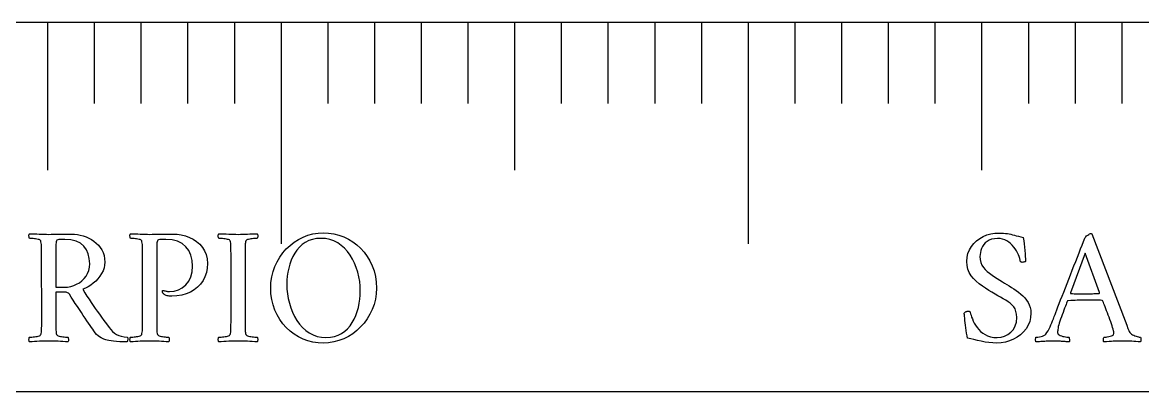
# Model space of a CAD drawing. Header units: millimetres. Extents: x 0 to 542, y 0 to 12.
# Drawn here: x 338.09 to 374.21, y 0 to 11.9 of the extents above; entities that cross this region are included whole.
import ezdxf

# ---------------------------------------------------------------- set-up
doc = ezdxf.new("R2010")
doc.units = ezdxf.units.MM
for name, color, linetype in [('CUT_OUTER', 1, 'Continuous'), ('ENGRAVE', 7, 'Continuous'), ('ENGRAVE_FINE', 8, 'Continuous'), ('TEXT', 5, 'Continuous')]:
    doc.layers.add(name, color=color, linetype=linetype)

msp = doc.modelspace()

# ---------------------------------------------------------------- linework, layer by layer
at = {"layer": 'CUT_OUTER'}
msp.add_lwpolyline([(0, 0), (542.2389, 0), (542.2389, 11.9), (0, 11.9)], close=True, dxfattribs=at)
at = {"layer": 'ENGRAVE'}
for points in [[(338.8993, 11.9), (338.8993, 7.14)], [(346.4304, 11.9), (346.4304, 4.76)], [(353.9615, 11.9), (353.9615, 7.14)], [(361.4926, 11.9), (361.4926, 4.76)], [(369.0237, 11.9), (369.0237, 7.14)]]:
    msp.add_lwpolyline(points, dxfattribs=at)
at = {"layer": 'ENGRAVE_FINE'}
for points in [[(340.4055, 11.9), (340.4055, 9.282)], [(341.9117, 11.9), (341.9117, 9.282)], [(343.418, 11.9), (343.418, 9.282)], [(344.9242, 11.9), (344.9242, 9.282)], [(347.9366, 11.9), (347.9366, 9.282)], [(349.4428, 11.9), (349.4428, 9.282)], [(350.9491, 11.9), (350.9491, 9.282)], [(352.4553, 11.9), (352.4553, 9.282)], [(355.4677, 11.9), (355.4677, 9.282)], [(356.9739, 11.9), (356.9739, 9.282)], [(358.4802, 11.9), (358.4802, 9.282)], [(359.9864, 11.9), (359.9864, 9.282)], [(362.9988, 11.9), (362.9988, 9.282)], [(364.505, 11.9), (364.505, 9.282)], [(366.0113, 11.9), (366.0113, 9.282)], [(367.5175, 11.9), (367.5175, 9.282)], [(370.5299, 11.9), (370.5299, 9.282)], [(372.0361, 11.9), (372.0361, 9.282)], [(373.5423, 11.9), (373.5423, 9.282)]]:
    msp.add_lwpolyline(points, dxfattribs=at)
at = {"layer": 'TEXT'}
for points in [[(339.6839, 5.0794), (339.7733, 5.0757), (339.864, 5.0646), (339.956, 5.0461), (340.0494, 5.0203), (340.1416, 4.9873), (340.2301, 4.9477), (340.3149, 4.9014), (340.396, 4.8483), (340.4714, 4.7883), (340.5391, 4.7213), (340.5991, 4.6473), (340.6513, 4.5661), (340.6936, 4.478), (340.7238, 4.3828), (340.742, 4.2805), (340.748, 4.1711), (340.7415, 4.0778), (340.7218, 3.9857), (340.6891, 3.895), (340.6432, 3.8057), (340.5871, 3.7197), (340.5237, 3.6391), (340.4528, 3.5639), (340.3745, 3.494), (340.2917, 3.4315), (340.2073, 3.3784), (340.1211, 3.3348), (340.0333, 3.3005), (340.1025, 3.1873), (340.1703, 3.0788), (340.2368, 2.975), (340.302, 2.876), (340.3671, 2.7794), (340.4336, 2.6832), (340.5015, 2.5873), (340.5707, 2.4917), (340.6426, 2.3938), (340.7185, 2.2908), (340.7984, 2.1829), (340.8824, 2.0698), (340.94, 1.9993), (340.9999, 1.9382), (341.0623, 1.8864), (341.1269, 1.8441), (341.198, 1.8102), (341.2794, 1.7837), (341.3713, 1.7645), (341.4735, 1.7528), (341.4823, 1.7397), (341.487, 1.7219), (341.4877, 1.6993), (341.4843, 1.6721), (341.4793, 1.6456), (341.4749, 1.6251), (341.4712, 1.6107), (341.4682, 1.6023), (341.342, 1.6035), (341.227, 1.607), (341.123, 1.6129), (341.0302, 1.6211), (340.9487, 1.631), (340.879, 1.6419), (340.8211, 1.6538), (340.7749, 1.6668), (340.7453, 1.679), (340.7104, 1.6943), (340.6701, 1.7126), (340.6244, 1.7339), (340.5764, 1.7613), (340.529, 1.7978), (340.4823, 1.8433), (340.4363, 1.8979), (340.4168, 1.9244), (340.3906, 1.961), (340.3577, 2.0077), (340.3181, 2.0645), (340.2731, 2.1296), (340.224, 2.2015), (340.171, 2.2801), (340.1139, 2.3654), (340.0538, 2.4556), (339.9916, 2.5488), (339.9275, 2.645), (339.8613, 2.7443), (339.7948, 2.8446), (339.7296, 2.9438), (339.6658, 3.0421), (339.6033, 3.1393), (339.5771, 3.1675), (339.5415, 3.1877), (339.4965, 3.1998), (339.4421, 3.2038), (339.168, 3.2038), (339.168, 2.2257), (339.168, 2.2176), (339.168, 2.2096), (339.168, 2.2015), (339.168, 2.1934), (339.168, 2.1854), (339.168, 2.1773), (339.168, 2.1693), (339.168, 2.1612), (339.1682, 2.1113), (339.1687, 2.0638), (339.1695, 2.0186), (339.1707, 1.9758), (339.1729, 1.936), (339.1768, 1.8999), (339.1823, 1.8675), (339.1895, 1.8387), (339.1989, 1.8256), (339.2164, 1.8132), (339.2419, 1.8015), (339.2755, 1.7904), (339.3138, 1.7805), (339.3534, 1.7722), (339.3944, 1.7657), (339.4367, 1.7608), (339.4764, 1.7573), (339.5093, 1.7548), (339.5355, 1.7533), (339.555, 1.7528), (339.5622, 1.74), (339.5677, 1.7232), (339.5716, 1.7024), (339.5738, 1.6775), (339.5736, 1.6527), (339.5704, 1.6318), (339.5642, 1.615), (339.555, 1.6023), (339.4752, 1.6075), (339.3971, 1.6124), (339.3207, 1.6169), (339.2459, 1.6211), (339.1715, 1.6246), (339.0961, 1.6271), (339.0197, 1.6286), (338.9423, 1.6291), (338.8667, 1.6286), (338.7905, 1.6271), (338.7136, 1.6246), (338.636, 1.6211), (338.5577, 1.6169), (338.4788, 1.6124), (338.3992, 1.6075), (338.3189, 1.6023), (338.3097, 1.615), (338.3034, 1.6318), (338.3003, 1.6527), (338.3001, 1.6775), (338.3023, 1.7024), (338.3061, 1.7232), (338.3117, 1.74), (338.3189, 1.7528), (338.3384, 1.7533), (338.3646, 1.7548), (338.3975, 1.7573), (338.4371, 1.7608), (338.4796, 1.7657), (338.5211, 1.7722), (338.5616, 1.7805), (338.601, 1.7904), (338.6355, 1.8015), (338.6608, 1.8132), (338.6771, 1.8256), (338.6843, 1.8387), (338.6939, 1.8733), (338.7011, 1.9126), (338.706, 1.9566), (338.7085, 2.0053), (338.7097, 2.0574), (338.7105, 2.1115), (338.711, 2.1676), (338.7112, 2.2257), (338.7058, 4.4667), (338.7057, 4.525), (338.7052, 4.5816), (338.7043, 4.6365), (338.7031, 4.6898), (338.7006, 4.7396), (338.6958, 4.7845), (338.6885, 4.8243), (338.679, 4.859), (338.6717, 4.8742), (338.6555, 4.8873), (338.6301, 4.8983), (338.5957, 4.9074), (338.5564, 4.915), (338.5164, 4.9215), (338.4758, 4.9271), (338.4344, 4.9316), (338.396, 4.9351), (338.3639, 4.9376), (338.3382, 4.9391), (338.3189, 4.9397), (338.3117, 4.9524), (338.3061, 4.9692), (338.3023, 4.99), (338.3001, 5.0149), (338.3003, 5.0397), (338.3034, 5.0606), (338.3097, 5.0774), (338.3189, 5.0901), (338.399, 5.0873), (338.4781, 5.0841), (338.5562, 5.0806), (338.6333, 5.0767), (338.7097, 5.0732), (338.7858, 5.0706), (338.8615, 5.0691), (338.9369, 5.0686), (339.0164, 5.069), (339.0988, 5.07), (339.1843, 5.0717), (339.2728, 5.074), (339.366, 5.0764), (339.4656, 5.078), (339.5716, 5.079), (339.6839, 5.0794)], [(344.0585, 4.1335), (344.0495, 3.9799), (344.0223, 3.8359), (343.9769, 3.7017), (343.9134, 3.5773), (343.8337, 3.4644), (343.7394, 3.365), (343.6308, 3.279), (343.5077, 3.2065), (343.3721, 3.1489), (343.2262, 3.1077), (343.0698, 3.083), (342.9031, 3.0748), (342.8799, 3.0755), (342.8534, 3.0775), (342.8235, 3.0809), (342.7902, 3.0856), (342.757, 3.0916), (342.7271, 3.099), (342.7005, 3.1077), (342.6774, 3.1178), (342.6706, 3.1243), (342.6612, 3.1333), (342.6492, 3.1445), (342.6344, 3.1581), (342.6203, 3.1741), (342.6102, 3.1924), (342.6041, 3.213), (342.6021, 3.236), (342.6038, 3.2498), (342.6088, 3.2589), (342.6172, 3.2632), (342.629, 3.2629), (342.6508, 3.2574), (342.6733, 3.2515), (342.6965, 3.2453), (342.7204, 3.2387), (342.7452, 3.2328), (342.7714, 3.2286), (342.799, 3.2261), (342.8278, 3.2253), (342.98, 3.2386), (343.1194, 3.2784), (343.246, 3.3447), (343.3599, 3.4376), (343.4539, 3.555), (343.5211, 3.6949), (343.5614, 3.8573), (343.5749, 4.0422), (343.5614, 4.2286), (343.5211, 4.3955), (343.4539, 4.543), (343.3599, 4.6709), (343.2386, 4.7744), (343.0898, 4.8483), (342.9135, 4.8926), (342.7096, 4.9074), (342.6822, 4.9071), (342.6485, 4.9061), (342.6083, 4.9044), (342.5618, 4.902), (342.5173, 4.8973), (342.4832, 4.8886), (342.4595, 4.8758), (342.4463, 4.859), (342.4367, 4.8307), (342.4295, 4.7939), (342.4246, 4.7487), (342.4221, 4.6951), (342.4209, 4.6372), (342.4201, 4.5789), (342.4196, 4.5203), (342.4194, 4.4613), (342.4194, 2.2257), (342.4196, 2.1676), (342.4201, 2.1115), (342.4209, 2.0574), (342.4221, 2.0053), (342.4246, 1.9566), (342.4295, 1.9126), (342.4367, 1.8733), (342.4463, 1.8387), (342.4557, 1.8256), (342.4731, 1.8132), (342.4987, 1.8015), (342.5323, 1.7904), (342.5704, 1.7805), (342.6095, 1.7722), (342.6497, 1.7657), (342.6908, 1.7608), (342.7293, 1.7573), (342.7613, 1.7548), (342.787, 1.7533), (342.8063, 1.7528), (342.8136, 1.74), (342.8191, 1.7232), (342.823, 1.7024), (342.8252, 1.6775), (342.825, 1.6527), (342.8218, 1.6318), (342.8156, 1.615), (342.8063, 1.6023), (342.7266, 1.6075), (342.6485, 1.6124), (342.5721, 1.6169), (342.4973, 1.6211), (342.4229, 1.6246), (342.3475, 1.6271), (342.2711, 1.6286), (342.1937, 1.6291), (342.1183, 1.6286), (342.0425, 1.6271), (341.9665, 1.6246), (341.89, 1.6211), (341.813, 1.6169), (341.7349, 1.6124), (341.6558, 1.6075), (341.5757, 1.6023), (341.5664, 1.615), (341.5602, 1.6318), (341.557, 1.6527), (341.5568, 1.6775), (341.559, 1.7024), (341.5629, 1.7232), (341.5684, 1.74), (341.5757, 1.7528), (341.595, 1.7533), (341.6207, 1.7548), (341.6527, 1.7573), (341.6912, 1.7608), (341.7325, 1.7657), (341.7732, 1.7722), (341.8131, 1.7805), (341.8524, 1.7904), (341.8869, 1.8015), (341.9122, 1.8132), (341.9285, 1.8256), (341.9357, 1.8387), (341.9453, 1.8733), (341.9525, 1.9126), (341.9574, 1.9566), (341.9599, 2.0053), (341.9611, 2.0574), (341.9619, 2.1115), (341.9624, 2.1676), (341.9626, 2.2257), (341.9626, 4.4667), (341.9624, 4.525), (341.9619, 4.5816), (341.9611, 4.6365), (341.9599, 4.6898), (341.9574, 4.7396), (341.9525, 4.7845), (341.9453, 4.8243), (341.9357, 4.859), (341.9285, 4.8742), (341.9122, 4.8873), (341.8869, 4.8983), (341.8524, 4.9074), (341.8131, 4.915), (341.7732, 4.9215), (341.7325, 4.9271), (341.6912, 4.9316), (341.6527, 4.9351), (341.6207, 4.9376), (341.595, 4.9391), (341.5757, 4.9397), (341.5684, 4.9524), (341.5629, 4.9692), (341.559, 4.99), (341.5568, 5.0149), (341.557, 5.0397), (341.5602, 5.0606), (341.5664, 5.0774), (341.5757, 5.0901), (341.6558, 5.0873), (341.7349, 5.0841), (341.813, 5.0806), (341.89, 5.0767), (341.9665, 5.0732), (342.0425, 5.0706), (342.1183, 5.0691), (342.1937, 5.0686), (342.2731, 5.069), (342.3556, 5.07), (342.4411, 5.0717), (342.5296, 5.074), (342.6228, 5.0764), (342.7224, 5.078), (342.8283, 5.079), (342.9407, 5.0794), (343.0789, 5.0725), (343.2141, 5.0518), (343.3463, 5.0174), (343.4754, 4.9692), (343.5974, 4.9079), (343.7079, 4.8342), (343.807, 4.748), (343.8946, 4.6494), (343.9663, 4.5386), (344.0176, 4.4157), (344.0483, 4.2806), (344.0585, 4.1335)], [(345.0474, 5.0686), (345.1248, 5.0691), (345.2012, 5.0706), (345.2766, 5.0732), (345.351, 5.0767), (345.4258, 5.0806), (345.5022, 5.0841), (345.5803, 5.0873), (345.66, 5.0901), (345.6693, 5.0774), (345.6755, 5.0606), (345.6787, 5.0397), (345.6789, 5.0149), (345.6767, 4.99), (345.6728, 4.9692), (345.6673, 4.9524), (345.66, 4.9397), (345.6406, 4.9391), (345.6144, 4.9376), (345.5814, 4.9351), (345.5418, 4.9316), (345.4995, 4.9271), (345.4585, 4.9215), (345.4189, 4.915), (345.3806, 4.9074), (345.347, 4.8983), (345.3215, 4.8873), (345.304, 4.8742), (345.2946, 4.859), (345.2874, 4.8302), (345.2818, 4.7972), (345.278, 4.7603), (345.2758, 4.7193), (345.2746, 4.6753), (345.2738, 4.6293), (345.2733, 4.5813), (345.2731, 4.5312), (345.2731, 4.5232), (345.2731, 4.5151), (345.2731, 4.507), (345.2731, 4.499), (345.2731, 4.4909), (345.2731, 4.4828), (345.2731, 4.4748), (345.2731, 4.4667), (345.2731, 2.2257), (345.2731, 2.2176), (345.2731, 2.2096), (345.2731, 2.2015), (345.2731, 2.1934), (345.2731, 2.1854), (345.2731, 2.1773), (345.2731, 2.1693), (345.2731, 2.1612), (345.2733, 2.1113), (345.2738, 2.0638), (345.2746, 2.0186), (345.2758, 1.9758), (345.278, 1.936), (345.2818, 1.8999), (345.2874, 1.8675), (345.2946, 1.8387), (345.304, 1.8256), (345.3215, 1.8132), (345.347, 1.8015), (345.3806, 1.7904), (345.4189, 1.7805), (345.4585, 1.7722), (345.4995, 1.7657), (345.5418, 1.7608), (345.5814, 1.7573), (345.6144, 1.7548), (345.6406, 1.7533), (345.66, 1.7528), (345.6673, 1.74), (345.6728, 1.7232), (345.6767, 1.7024), (345.6789, 1.6775), (345.6787, 1.6527), (345.6755, 1.6318), (345.6693, 1.615), (345.66, 1.6023), (345.5803, 1.6075), (345.5022, 1.6124), (345.4258, 1.6169), (345.351, 1.6211), (345.2766, 1.6246), (345.2012, 1.6271), (345.1248, 1.6286), (345.0474, 1.6291), (344.9718, 1.6286), (344.8956, 1.6271), (344.8186, 1.6246), (344.7411, 1.6211), (344.6628, 1.6169), (344.5839, 1.6124), (344.5043, 1.6075), (344.424, 1.6023), (344.4147, 1.615), (344.4085, 1.6318), (344.4053, 1.6527), (344.4052, 1.6775), (344.4074, 1.7024), (344.4112, 1.7232), (344.4168, 1.74), (344.424, 1.7528), (344.4435, 1.7533), (344.4697, 1.7548), (344.5026, 1.7573), (344.5422, 1.7608), (344.5847, 1.7657), (344.6262, 1.7722), (344.6667, 1.7805), (344.7061, 1.7904), (344.7406, 1.8015), (344.7659, 1.8132), (344.7822, 1.8256), (344.7894, 1.8387), (344.799, 1.8733), (344.8062, 1.9126), (344.8111, 1.9566), (344.8136, 2.0053), (344.8148, 2.0574), (344.8156, 2.1115), (344.8161, 2.1676), (344.8163, 2.2257), (344.8163, 4.4667), (344.8161, 4.525), (344.8156, 4.5816), (344.8148, 4.6365), (344.8136, 4.6898), (344.8111, 4.7396), (344.8062, 4.7845), (344.799, 4.8243), (344.7894, 4.859), (344.7822, 4.8742), (344.7659, 4.8873), (344.7406, 4.8983), (344.7061, 4.9074), (344.6667, 4.915), (344.6262, 4.9215), (344.5847, 4.9271), (344.5422, 4.9316), (344.5026, 4.9351), (344.4697, 4.9376), (344.4435, 4.9391), (344.424, 4.9397), (344.4168, 4.9524), (344.4112, 4.9692), (344.4074, 4.99), (344.4052, 5.0149), (344.4053, 5.0397), (344.4085, 5.0606), (344.4147, 5.0774), (344.424, 5.0901), (344.5043, 5.0873), (344.5839, 5.0841), (344.6628, 5.0806), (344.7411, 5.0767), (344.8186, 5.0732), (344.8956, 5.0706), (344.9718, 5.0691), (345.0474, 5.0686)], [(347.7936, 5.117), (347.9657, 5.1089), (348.1328, 5.0848), (348.2949, 5.0444), (348.4519, 4.988), (348.6019, 4.9166), (348.7428, 4.8315), (348.8747, 4.7326), (348.9974, 4.6199), (349.1094, 4.4949), (349.209, 4.3592), (349.2962, 4.2128), (349.3709, 4.0556), (349.4309, 3.8888), (349.4737, 3.7137), (349.4994, 3.5301), (349.508, 3.3381), (349.4994, 3.1559), (349.4737, 2.9801), (349.4309, 2.8106), (349.3709, 2.6476), (349.2962, 2.4924), (349.209, 2.3466), (349.1094, 2.2102), (348.9974, 2.0833), (348.8747, 1.9677), (348.7428, 1.8656), (348.6019, 1.7769), (348.4519, 1.7017), (348.2949, 1.6417), (348.1328, 1.5989), (347.9657, 1.5732), (347.7936, 1.5647), (347.6238, 1.5727), (347.4584, 1.5969), (347.2973, 1.6372), (347.1406, 1.6936), (346.9908, 1.765), (346.8504, 1.8502), (346.7194, 1.9491), (346.5978, 2.0618), (346.4872, 2.1867), (346.3889, 2.3224), (346.3031, 2.4689), (346.2297, 2.6261), (346.1709, 2.7925), (346.1289, 2.9667), (346.1037, 3.1485), (346.0954, 3.3381), (346.1037, 3.5205), (346.1289, 3.6969), (346.1709, 3.8672), (346.2297, 4.0314), (346.3031, 4.1878), (346.3889, 4.3344), (346.4872, 4.4713), (346.5978, 4.5984), (346.7194, 4.7139), (346.8504, 4.816), (346.9908, 4.9047), (347.1406, 4.98), (347.2973, 5.0399), (347.4584, 5.0827), (347.6238, 5.1084), (347.7936, 5.117)], [(369.5756, 5.1116), (369.6553, 5.1105), (369.7281, 5.1069), (369.7937, 5.101), (369.8523, 5.0928), (369.9078, 5.0826), (369.9638, 5.0706), (370.0206, 5.057), (370.078, 5.0418), (370.1393, 5.025), (370.2077, 5.0068), (370.2831, 4.9873), (370.3656, 4.9665), (370.3808, 4.8636), (370.3945, 4.7589), (370.4064, 4.6526), (370.4166, 4.5446), (370.4252, 4.4427), (370.4321, 4.3545), (370.4373, 4.2801), (370.4408, 4.2195), (370.4405, 4.2069), (370.4341, 4.196), (370.4217, 4.1868), (370.4032, 4.1792), (370.3827, 4.1733), (370.3642, 4.1691), (370.3478, 4.1666), (370.3333, 4.1658), (370.3155, 4.1671), (370.2997, 4.1711), (370.286, 4.1779), (370.2742, 4.1873), (370.2661, 4.2376), (370.2527, 4.2921), (370.2339, 4.3505), (370.2097, 4.413), (370.1803, 4.4768), (370.1459, 4.5393), (370.1064, 4.6004), (370.0619, 4.6602), (370.0125, 4.7168), (369.9585, 4.7683), (369.8997, 4.8149), (369.8362, 4.8564), (369.7682, 4.8904), (369.6958, 4.9148), (369.6191, 4.9294), (369.5379, 4.9343), (369.4362, 4.9286), (369.3458, 4.9114), (369.2669, 4.8829), (369.1994, 4.8429), (369.1419, 4.7945), (369.0932, 4.7408), (369.0533, 4.6817), (369.022, 4.6172), (368.9985, 4.5504), (368.9817, 4.4842), (368.9716, 4.4187), (368.9683, 4.3539), (368.9752, 4.2534), (368.9958, 4.1617), (369.0302, 4.0788), (369.0784, 4.0045), (369.1372, 3.9367), (369.2034, 3.8729), (369.277, 3.8131), (369.3579, 3.7573), (369.4427, 3.7033), (369.5279, 3.6485), (369.6133, 3.5931), (369.6992, 3.537), (369.7653, 3.4957), (369.8349, 3.4523), (369.9078, 3.407), (369.984, 3.3596), (370.0613, 3.3099), (370.1372, 3.2575), (370.2117, 3.2024), (370.285, 3.1447), (370.3541, 3.0834), (370.4166, 3.0177), (370.4724, 2.9477), (370.5214, 2.8733), (370.5614, 2.7942), (370.5899, 2.71), (370.6071, 2.6209), (370.6128, 2.5266), (370.6029, 2.3884), (370.5731, 2.2586), (370.5236, 2.1372), (370.4542, 2.0242), (370.3693, 1.9214), (370.2729, 1.8307), (370.165, 1.7521), (370.0458, 1.6856), (369.919, 1.6327), (369.7885, 1.5949), (369.6543, 1.5722), (369.5164, 1.5647), (369.386, 1.5684), (369.2578, 1.5794), (369.132, 1.5979), (369.0086, 1.6238), (368.8895, 1.652), (368.7768, 1.6775), (368.6705, 1.7004), (368.5706, 1.7205), (368.555, 1.7998), (368.5404, 1.8817), (368.5268, 1.9664), (368.5142, 2.0537), (368.5027, 2.1397), (368.4927, 2.2203), (368.4839, 2.2955), (368.4765, 2.3654), (368.4707, 2.4262), (368.4665, 2.4742), (368.4639, 2.5095), (368.4631, 2.532), (368.477, 2.5449), (368.492, 2.5569), (368.5079, 2.5678), (368.5249, 2.5777), (368.5425, 2.5859), (368.5605, 2.5918), (368.5788, 2.5953), (368.5975, 2.5965), (368.6193, 2.5935), (368.6364, 2.5844), (368.6488, 2.5693), (368.6566, 2.5481), (368.6668, 2.507), (368.6814, 2.4588), (368.7004, 2.4035), (368.7237, 2.3412), (368.7523, 2.2749), (368.7869, 2.2075), (368.8275, 2.1392), (368.8742, 2.0698), (368.9276, 2.0028), (368.9884, 1.9415), (369.0566, 1.8859), (369.1322, 1.8361), (369.2163, 1.7949), (369.3102, 1.7655), (369.4138, 1.7479), (369.5272, 1.742), (369.6495, 1.7526), (369.7637, 1.7843), (369.8698, 1.8372), (369.9679, 1.9113), (370.0502, 2.0045), (370.1089, 2.1148), (370.1442, 2.2423), (370.156, 2.3869), (370.1498, 2.491), (370.1311, 2.5831), (370.1, 2.663), (370.0565, 2.7309), (370.0031, 2.7906), (369.9423, 2.8464), (369.8742, 2.8981), (369.7986, 2.9458), (369.7178, 2.9922), (369.634, 3.0399), (369.5472, 3.0889), (369.4573, 3.1393), (369.3571, 3.1999), (369.2551, 3.2636), (369.1515, 3.3302), (369.0462, 3.3999), (368.9443, 3.4743), (368.8507, 3.5551), (368.7656, 3.6423), (368.6888, 3.7358), (368.6253, 3.8369), (368.58, 3.9468), (368.5528, 4.0653), (368.5437, 4.1926), (368.553, 4.3278), (368.5807, 4.454), (368.6268, 4.571), (368.6915, 4.679), (368.7709, 4.7766), (368.8615, 4.8624), (368.9631, 4.9365), (369.0758, 4.9988), (369.1957, 5.0481), (369.3189, 5.0834), (369.4456, 5.1046), (369.5756, 5.1116)], [(371.3383, 2.3493), (371.3415, 2.3575), (371.3511, 2.3822), (371.367, 2.4234), (371.3893, 2.481), (371.4171, 2.5527), (371.4491, 2.6361), (371.4856, 2.7314), (371.5264, 2.8383), (371.5709, 2.9544), (371.6184, 3.0768), (371.669, 3.2056), (371.7225, 3.3408), (371.7778, 3.4802), (371.8334, 3.6216), (371.8893, 3.7651), (371.9456, 3.9105), (372.0015, 4.0554), (372.0564, 4.1973), (372.1103, 4.3362), (372.1632, 4.4721), (372.2141, 4.6024), (372.262, 4.7247), (372.3068, 4.8389), (372.3486, 4.945), (372.3626, 4.9672), (372.3829, 4.9907), (372.4096, 5.0156), (372.4427, 5.0418), (372.4768, 5.0653), (372.5065, 5.0821), (372.5319, 5.0921), (372.5529, 5.0955), (372.5577, 5.0953), (372.5616, 5.0948), (372.5645, 5.094), (372.5663, 5.0928), (372.5681, 5.0913), (372.571, 5.0895), (372.5749, 5.0873), (372.5797, 5.0848), (373.6492, 2.2794), (373.7019, 2.141), (373.7419, 2.0376), (373.7691, 1.9691), (373.7836, 1.9355), (373.8002, 1.9069), (373.8232, 1.8804), (373.8526, 1.8559), (373.8883, 1.8334), (373.9273, 1.8134), (373.9663, 1.7964), (374.0052, 1.7825), (374.0442, 1.7716), (374.0796, 1.7633), (374.108, 1.7575), (374.1293, 1.7539), (374.1436, 1.7528), (374.1527, 1.7375), (374.1584, 1.7185), (374.1608, 1.6958), (374.1597, 1.6695), (374.1571, 1.6441), (374.1544, 1.6244), (374.1517, 1.6105), (374.149, 1.6023), (374.0731, 1.6075), (374.0012, 1.6124), (373.9334, 1.6169), (373.8695, 1.6211), (373.8047, 1.6246), (373.7338, 1.6271), (373.6569, 1.6286), (373.574, 1.6291), (373.4865, 1.6286), (373.4067, 1.6271), (373.3346, 1.6246), (373.2703, 1.6211), (373.206, 1.6169), (373.1339, 1.6124), (373.0542, 1.6075), (372.9667, 1.6023), (372.9574, 1.615), (372.9512, 1.6318), (372.948, 1.6527), (372.9479, 1.6775), (372.9504, 1.7024), (372.9553, 1.7232), (372.9625, 1.74), (372.972, 1.7528), (372.9996, 1.7539), (373.0339, 1.7575), (373.0748, 1.7633), (373.1225, 1.7716), (373.1696, 1.7818), (373.2085, 1.7937), (373.2394, 1.8073), (373.2623, 1.8226), (373.2717, 1.8354), (373.2784, 1.8522), (373.2824, 1.873), (373.2838, 1.8979), (373.2816, 1.9262), (373.275, 1.963), (373.2641, 2.0082), (373.2488, 2.0618), (373.2302, 2.1214), (373.2092, 2.1847), (373.1858, 2.2517), (373.1601, 2.3224), (373.1333, 2.3945), (373.1064, 2.4655), (373.0795, 2.5355), (373.0527, 2.6046), (373.027, 2.6701), (373.0036, 2.7295), (372.9826, 2.7829), (372.964, 2.8303), (372.9487, 2.8691), (372.9378, 2.8968), (372.9312, 2.9134), (372.9291, 2.919), (372.9284, 2.9196), (372.9264, 2.9216), (372.923, 2.925), (372.9183, 2.9297), (372.9129, 2.9344), (372.9076, 2.9378), (372.9022, 2.9398), (372.8968, 2.9405), (372.8542, 2.9428), (372.8068, 2.9445), (372.7547, 2.9455), (372.698, 2.9458), (372.6399, 2.9458), (372.5838, 2.9458), (372.5297, 2.9458), (372.4776, 2.9458), (372.4642, 2.9458), (372.4508, 2.9458), (372.4373, 2.9458), (372.4239, 2.9458), (372.4108, 2.9458), (372.3984, 2.9458), (372.3866, 2.9458), (372.3755, 2.9458), (372.2979, 2.9457), (372.2264, 2.9452), (372.1609, 2.9443), (372.1014, 2.9431), (372.041, 2.9413), (371.9724, 2.9384), (371.8959, 2.9346), (371.8112, 2.9297), (371.8082, 2.9292), (371.8045, 2.9277), (371.8001, 2.9252), (371.7951, 2.9216), (371.7904, 2.9181), (371.787, 2.9156), (371.785, 2.9141), (371.7844, 2.9136), (371.7818, 2.9069), (371.7743, 2.8867), (371.7617, 2.8531), (371.744, 2.8061), (371.7229, 2.7498), (371.6997, 2.6885), (371.6745, 2.6222), (371.6473, 2.5508), (371.6199, 2.4781), (371.5942, 2.4077), (371.5702, 2.3397), (371.5479, 2.2741), (371.5259, 2.2096), (371.5083, 2.1504), (371.495, 2.0967), (371.4861, 2.0483), (371.4802, 2.005), (371.476, 1.9664), (371.4735, 1.9325), (371.4726, 1.9032), (371.4779, 1.8752), (371.4935, 1.8502), (371.5195, 1.8282), (371.5559, 1.8092), (371.5979, 1.7932), (371.6406, 1.7803), (371.6839, 1.7704), (371.7279, 1.7635), (371.7681, 1.7588), (371.7998, 1.7554), (371.8231, 1.7534), (371.8381, 1.7528), (371.8431, 1.7445), (371.8475, 1.7306), (371.8512, 1.7109), (371.8542, 1.6856), (371.8559, 1.6592), (371.8556, 1.6365), (371.8532, 1.6176), (371.8488, 1.6023), (371.7996, 1.605), (371.7541, 1.6077), (371.7123, 1.6103), (371.6742, 1.613), (371.6379, 1.6157), (371.6016, 1.6184), (371.5654, 1.6211), (371.5291, 1.6238), (371.4899, 1.6261), (371.4451, 1.6278), (371.3946, 1.6288), (371.3383, 1.6291), (371.2815, 1.6288), (371.2295, 1.6278), (371.1821, 1.6261), (371.1394, 1.6238), (371.0991, 1.6211), (371.0588, 1.6184), (371.0185, 1.6157), (370.9782, 1.613), (370.9352, 1.6103), (370.8869, 1.6077), (370.8331, 1.605), (370.774, 1.6023), (370.7693, 1.6105), (370.7659, 1.6244), (370.7639, 1.6441), (370.7633, 1.6695), (370.7639, 1.6958), (370.7659, 1.7185), (370.7693, 1.7375), (370.774, 1.7528), (370.8024, 1.7543), (370.8392, 1.7588), (370.8843, 1.7664), (370.9379, 1.7769), (370.9908, 1.7909), (371.034, 1.8085), (371.0674, 1.8298), (371.0911, 1.8549), (371.1299, 1.9074), (371.1656, 1.963), (371.1984, 2.0216), (371.2281, 2.0833), (371.2562, 2.1473), (371.2839, 2.2129), (371.3113, 2.2803), (371.3383, 2.3493)], [(340.259, 4.1228), (340.2474, 4.287), (340.2126, 4.4358), (340.1547, 4.5692), (340.0736, 4.6871), (339.9652, 4.7835), (339.8257, 4.8523), (339.6549, 4.8936), (339.4528, 4.9074), (339.4255, 4.9071), (339.3917, 4.9061), (339.3516, 4.9044), (339.3051, 4.902), (339.2606, 4.8973), (339.2265, 4.8886), (339.2028, 4.8758), (339.1895, 4.859), (339.1799, 4.8307), (339.1727, 4.7939), (339.1678, 4.7487), (339.1653, 4.6951), (339.1642, 4.6372), (339.1633, 4.5789), (339.1628, 4.5203), (339.1626, 4.4613), (339.168, 3.365), (339.4475, 3.365), (339.5484, 3.3709), (339.647, 3.3885), (339.7432, 3.4179), (339.8371, 3.4591), (339.9256, 3.5108), (340.0057, 3.5719), (340.0774, 3.6425), (340.1407, 3.7224), (340.1925, 3.8109), (340.2294, 3.9071), (340.2516, 4.0111), (340.259, 4.1228)], [(347.7184, 4.9397), (347.5759, 4.9314), (347.4443, 4.9067), (347.3234, 4.8656), (347.2132, 4.808), (347.1133, 4.7369), (347.0231, 4.6555), (346.9426, 4.5636), (346.8719, 4.4613), (346.8105, 4.3508), (346.7577, 4.2343), (346.7137, 4.1117), (346.6785, 3.983), (346.6514, 3.8514), (346.6321, 3.7197), (346.6205, 3.588), (346.6166, 3.4564), (346.6219, 3.3034), (346.6375, 3.1507), (346.6635, 2.9984), (346.6999, 2.8464), (346.7465, 2.6979), (346.8027, 2.5562), (346.8687, 2.4212), (346.9445, 2.2929), (347.0296, 2.1741), (347.1238, 2.0678), (347.2271, 1.9739), (347.3395, 1.8925), (347.4609, 1.8266), (347.5914, 1.7796), (347.731, 1.7514), (347.8796, 1.742), (348.022, 1.7502), (348.1537, 1.7749), (348.2746, 1.8161), (348.3848, 1.8737), (348.4849, 1.9451), (348.5755, 2.0275), (348.6568, 2.1211), (348.7287, 2.2257), (348.7914, 2.3387), (348.8449, 2.4574), (348.8894, 2.5819), (348.9249, 2.712), (348.9519, 2.8449), (348.9712, 2.9774), (348.9828, 3.1096), (348.9867, 3.2414), (348.9815, 3.3942), (348.9658, 3.5464), (348.9398, 3.6979), (348.9034, 3.8487), (348.8567, 3.9958), (348.7999, 4.1362), (348.7331, 4.2699), (348.6562, 4.3969), (348.5698, 4.5143), (348.4748, 4.6192), (348.371, 4.7118), (348.2585, 4.7919), (348.137, 4.8565), (348.0066, 4.9027), (347.867, 4.9304), (347.7184, 4.9397)], [(372.3648, 4.4613), (371.8865, 3.1823), (371.8866, 3.1816), (371.8871, 3.1796), (371.888, 3.1762), (371.8891, 3.1715), (371.8907, 3.1668), (371.8925, 3.1635), (371.8947, 3.1615), (371.8972, 3.1608), (371.9508, 3.1583), (372.0094, 3.1561), (372.073, 3.1542), (372.1417, 3.1527), (372.2094, 3.1516), (372.27, 3.1507), (372.3236, 3.1502), (372.3701, 3.15), (372.4304, 3.1504), (372.4877, 3.1514), (372.5419, 3.1531), (372.5932, 3.1554), (372.6441, 3.1581), (372.6973, 3.1608), (372.7529, 3.1635), (372.8108, 3.1662), (372.8157, 3.167), (372.8196, 3.1695), (372.8224, 3.1737), (372.8243, 3.1796), (372.8254, 3.1855), (372.8263, 3.1897), (372.8268, 3.1922), (372.8269, 3.193)]]:
    msp.add_lwpolyline(points, close=True, dxfattribs=at)

doc.saveas('drawing.dxf')
